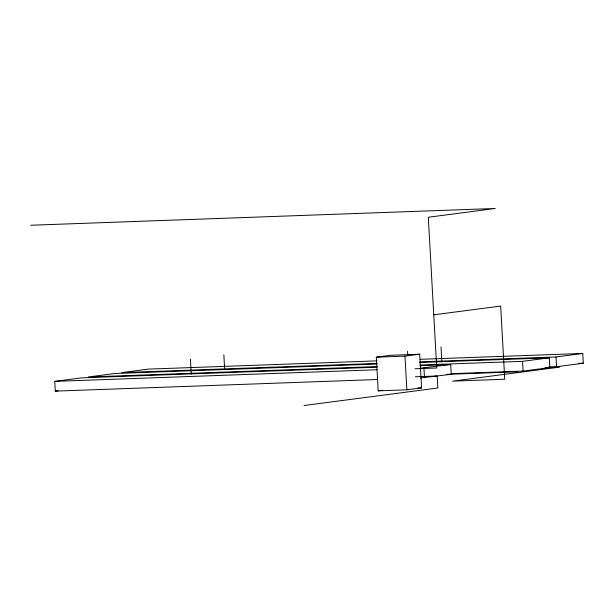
<?xml version="1.0" encoding="UTF-8"?>
<svg xmlns="http://www.w3.org/2000/svg" width="614" height="614" viewBox="0 0 614 614"><rect width="100%" height="100%" fill="white"/><g stroke="black" fill="none" stroke-linecap="round" stroke-linejoin="round"><path stroke-width="0.92" d="M433.76 314.821L500.656 306.071L504.746 379.252L452.625 381.133L559.653 367.126L545.347 367.64M377.625 379.506L55.298 391.126L54.753 381.363L81.516 377.863L377.057 367.21M55.298 391.126L58.069 390.765M376.305 357.179L391.026 355.253L419.692 354.217L421.572 387.879L406.852 389.806L378.186 390.842L376.305 357.179L404.971 356.143L419.692 354.217M420.114 368.193L450.707 364.555L451.252 374.31L420.667 377.948M420.176 365.023L522.545 361.331L549.307 357.832L549.852 367.586L523.09 371.086L451.336 373.673M420.145 361.853L555.992 356.957L582.755 353.457L583.3 363.212L556.537 366.712L548.885 366.988M378.186 390.842L382.791 390.235M304.045 405.509L437.851 388.002L437.176 375.983L415.463 376.766M30.7 225.238L495.199 208.491L428.303 217.249L436.731 368.001L415.01 368.784M377.065 360.871L148.411 369.114L121.656 372.614L377.096 363.404M420.114 359.32L582.755 353.457M377.096 364.041L114.964 373.489L88.209 376.988L377.126 366.573M419.193 362.521L549.307 357.832M420.099 365.66L450.707 364.555M54.753 381.363L377.08 369.743M578.518 363.381L583.3 363.212M545.063 367.763L549.852 367.586M447.03 374.356L517.518 371.815M446.47 374.486L451.252 374.31M417.75 388.017L421.572 387.879M555.992 356.957L556.537 366.712M522.545 361.331L523.09 371.086M441.013 346.964L441.857 361.976M423.944 368.055L424.489 377.81M407.566 351.338L407.773 355.092M404.971 356.143L406.852 389.806M223.849 354.792L224.686 369.805M190.394 359.167L191.238 374.179"/></g></svg>
